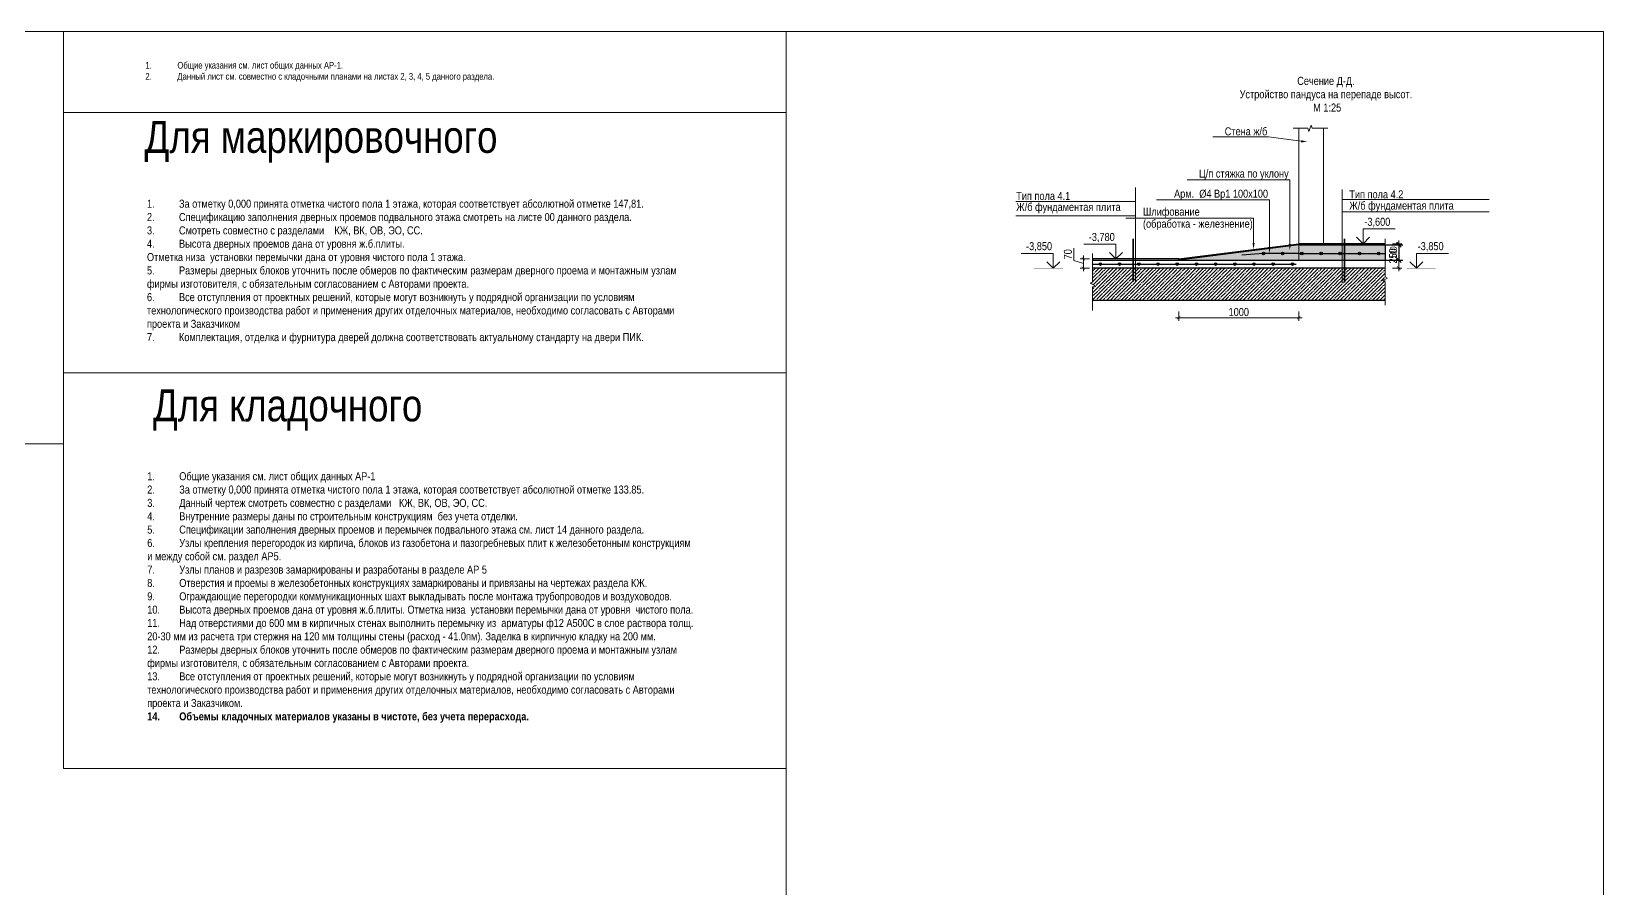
# Model space of a CAD drawing. Header units: millimetres. Extents: x -328335 to 1212475, y -208171 to 164144.
# Drawn here: x -20952 to 28159, y -178880 to -152107 of the extents above; entities that cross this region are included whole.
import ezdxf
from ezdxf import colors
from ezdxf.entities.mleader import LeaderData, LeaderLine
from ezdxf.math import Vec2, Vec3

# ---------------------------------------------------------------- set-up
doc = ezdxf.new("R2010")
doc.units = ezdxf.units.MM
doc.header["$LTSCALE"] = 0.5
doc.layers.get('Defpoints').update_dxf_attribs({"color": 140})
for name, color, linetype, lineweight in [('A-DETL-1', 7, 'Continuous', 30), ('АИ_Текст', 7, 'Continuous', 13), ('АР_Отметка', 7, 'Continuous', 5), ('АР_Тонкая', 254, 'Continuous', 5), ('Оформление_Отметки', 250, 'Continuous', 0), ('РД_узлы', 8, 'Continuous', 13)]:
    doc.layers.add(name, color=color, linetype=linetype, lineweight=lineweight)
doc.layers.add('АР_Делит', color=120, linetype='Continuous', lineweight=0, plot=False)
doc.layers.add('РД_Размеры КП', color=8, linetype='Continuous')
doc.styles.add('PDF Arial', font='arial.ttf')
doc.styles.add('style1', font='ARIALN.TTF')
doc.dimstyles.new('1-100', dxfattribs={"dimscale": 100, "dimtxt": 2, "dimasz": 1.5, "dimexe": 1.25, "dimexo": 0.625, "dimtad": 1, "dimdec": 0, "dimtxsty": 'style1', "dimblk": 'OBLIQUE', "dimcen": 2.5, "dimadec": 0, "dimazin": 1, "dimtfac": 1, "dimtdec": 0, "dimtix": 1, "dimtmove": 0, "dimatfit": 2, "dimfxl": 1, "dimarcsym": 0})
doc.dimstyles.new('Dim100_ареал', dxfattribs={"dimscale": 100, "dimtxt": 2.5, "dimasz": 1, "dimexe": 1, "dimexo": 1, "dimgap": 0.5, "dimtad": 1, "dimzin": 12, "dimdsep": 46, "dimtxsty": 'style1', "dimblk": 'ARCHTICK', "dimcen": 1, "dimdle": 1, "dimaunit": 1, "dimadec": 0, "dimazin": 3, "dimtfac": 1, "dimtmove": 1, "dimatfit": 3, "dimldrblk": 'OPEN30', "dimfxl": 2, "dimfxlon": 1, "dimtolj": 1, "dimtzin": 0, "dimlwd": 5, "dimlwe": 5, "dimarcsym": 0})

# ---------------------------------------------------------------- blocks, each defined once
blk = doc.blocks.new('_Oblique')
at = {"color": 0, "linetype": 'ByBlock', "lineweight": -2}
blk.add_line((-0.5, -0.5), (0.5, 0.5), dxfattribs=at)
blk = doc.blocks.new('*D108')
at = {"layer": 'Defpoints', "color": 0, "transparency": 16777216}
for p in [(19089, -158774), (19089, -159249), (21761, -159249)]:
    blk.add_point(p, dxfattribs=at)
at = {"layer": 'РД_Размеры КП', "color": 0, "lineweight": -2, "transparency": 16777216}
for p, q in [((19152, -158774), (21886, -158774)), ((21761, -158774), (21761, -159249)), ((19152, -159249), (21886, -159249))]:
    blk.add_line(p, q, dxfattribs=at)
at = {"layer": 'РД_Размеры КП', "color": 0, "lineweight": -2, "transparency": 16777216, "xscale": 150, "yscale": 150, "zscale": 150}
for p, rotation in [((21761, -158774), 90), ((21761, -159249), 270)]:
    blk.add_blockref('_Oblique', p, dxfattribs=dict(at, rotation=rotation))
at = {"layer": 'РД_Размеры КП', "color": 0, "transparency": 16777216, "insert": (21596, -159012), "char_height": 200, "attachment_point": 5, "rotation": 90, "style": 'style1'}
blk.add_mtext('180', dxfattribs=at)
blk = doc.blocks.new('_ArchTick')
at = {"color": 0, "linetype": 'ByBlock', "const_width": 0.15}
blk.add_lwpolyline([(-0.5, -0.5), (0.5, 0.5)], dxfattribs=at)
blk = doc.blocks.new('*D109')
at = {"layer": 'Defpoints', "color": 0, "transparency": 16777216}
for p in [(18639, -158774), (14889, -159230), (18639, -161052)]:
    blk.add_point(p, dxfattribs=at)
at = {"layer": 'РД_узлы', "color": 0, "lineweight": 5, "transparency": 16777216}
for p, q in [((14789, -161052), (18739, -161052)), ((14889, -160852), (14889, -161152)), ((18639, -160852), (18639, -161152))]:
    blk.add_line(p, q, dxfattribs=at)
at = {"layer": 'РД_узлы', "color": 0, "lineweight": 5, "transparency": 16777216, "xscale": 100, "yscale": 100, "zscale": 100, "rotation": 180}
blk.add_blockref('_ArchTick', (14889, -161052), dxfattribs=at)
at = {"layer": 'РД_узлы', "color": 0, "lineweight": 5, "transparency": 16777216, "xscale": 100, "yscale": 100, "zscale": 100}
blk.add_blockref('_ArchTick', (18639, -161052), dxfattribs=at)
at = {"layer": 'РД_узлы', "color": 0, "transparency": 16777216, "insert": (16764, -160874), "char_height": 250, "attachment_point": 5, "style": 'style1'}
blk.add_mtext('\\A1;1000', dxfattribs=at)
blk = doc.blocks.new('_Open30')
at = {"color": 0, "linetype": 'ByBlock', "lineweight": -2}
for p, q in [((-1, 0.27), (0, 0)), ((0, 0), (-1, -0.27)), ((0, 0), (-1, 0))]:
    blk.add_line(p, q, dxfattribs=at)
blk = doc.blocks.new('Otmetka_ur_2.5')
at = {"ltscale": 0.2, "const_width": 7.5}
blk.add_lwpolyline([(40817, -127192), (40367, -127192)], dxfattribs=at)
at = {"ltscale": 0.2}
for points in [[(40517, -127192), (40417, -127092)], [(40517, -127192), (40517, -126962), (41017, -126962)], [(40517, -127192), (40617, -127092)]]:
    blk.add_lwpolyline(points, dxfattribs=at)
at = {"ltscale": 0.2, "style": 'style1'}
blk.add_attdef('OTMETKA', (40537, -126912), '', height=125, dxfattribs=at)
blk = doc.blocks.new('*D350')
at = {"layer": 'Defpoints', "color": 0, "transparency": 16777216}
for p in [(21333, -158738), (21761, -158738), (21333, -159499)]:
    blk.add_point(p, dxfattribs=at)
at = {"layer": 'РД_узлы', "color": 0, "lineweight": 5, "transparency": 16777216}
for p, q in [((21561, -158738), (21861, -158738)), ((21761, -159599), (21761, -158638)), ((21561, -159499), (21861, -159499))]:
    blk.add_line(p, q, dxfattribs=at)
at = {"layer": 'РД_узлы', "color": 0, "lineweight": 5, "transparency": 16777216, "xscale": 100, "yscale": 100, "zscale": 100}
for p, rotation in [((21761, -158738), 90), ((21761, -159499), 270)]:
    blk.add_blockref('_ArchTick', p, dxfattribs=dict(at, rotation=rotation))
at = {"layer": 'РД_узлы', "color": 0, "transparency": 16777216, "insert": (21583, -159119), "char_height": 250, "attachment_point": 5, "rotation": 90, "style": 'style1'}
blk.add_mtext('\\A1;250', dxfattribs=at)
blk = doc.blocks.new('*D351')
at = {"layer": 'Defpoints', "color": 0, "transparency": 16777216}
for p in [(11909, -159211), (12196, -159211), (12196, -159499)]:
    blk.add_point(p, dxfattribs=at)
at = {"layer": 'РД_узлы', "color": 0, "lineweight": 5, "transparency": 16777216}
for p, q in [((11606, -159265), (11606, -158873)), ((11909, -159599), (11909, -159111)), ((11909, -159355), (11606, -159265)), ((12096, -159211), (11809, -159211)), ((12096, -159499), (11809, -159499))]:
    blk.add_line(p, q, dxfattribs=at)
at = {"layer": 'РД_узлы', "color": 0, "lineweight": 5, "transparency": 16777216, "xscale": 100, "yscale": 100, "zscale": 100}
for p, rotation in [((11909, -159211), 90), ((11909, -159499), 270)]:
    blk.add_blockref('_ArchTick', p, dxfattribs=dict(at, rotation=rotation))
at = {"layer": 'РД_узлы', "color": 0, "transparency": 16777216, "insert": (11428, -159069), "char_height": 250, "attachment_point": 5, "rotation": 90, "style": 'style1'}
blk.add_mtext('\\A1;70', dxfattribs=at)

msp = doc.modelspace()

# ---------------------------------------------------------------- hatches: boundary and pattern name
at = {"layer": 'РД_узлы'}
h = msp.add_hatch(dxfattribs=at)
h.set_pattern_fill('AR-CONC', color=256)
h.set_pattern_definition([(50, (184443.28, 504797.02), (182.18467, -15.939086), [19.05, -209.55]), (355, (184443.28, 504797.02), (-35.24342, 191.056845), [15.24, -167.640584]), (100.451445, (184458.46, 504795.69), (146.941247, 175.11775), [16.19001, -178.090245]), (46.1842, (184443.28, 504847.82), (271.07904, -42.04233), [28.575, -314.325]), (96.635558, (184465.87, 504844.31), (237.40413, 247.42612), [24.28502, -267.13561]), (351.18415, (184443.28, 504847.82), (237.40413, 247.42612), [22.85997, -251.45973]), (21, (184468.68, 504835.12), (151.61439, -102.265198), [19.05, -209.55]), (326, (184468.68, 504835.12), (61.80203, 184.187966), [15.24, -167.64]), (71.451445, (184481.31, 504826.6), (213.41642, 81.92277), [16.19001, -178.08994]), (37.5, (184443.275, 504797.02), (3.088603, 84.555039), [0, -165.608, 0, -170.18, 0, -168.275]), (7.5, (184443.275, 504797.02), (66.819663, 100.180575), [0, -97.028, 0, -161.798, 0, -64.135]), (327.5, (184386.63, 504797.02), (135.590595, -5.728744), [0, -63.5, 0, -198.12, 0, -262.89]), (317.5, (184361.23, 504797.02), (148.129181, 25.426491), [0, -82.55, 0, -131.572, 0, -186.69])])
h.paths.add_polyline_path([(18639.431, -158774.387), (14889.431, -159249.387), (18639.431, -159249.387)])
h.paths.add_polyline_path([(18639.431, -158774.387), (21333.232, -158774.387), (21333.232, -159249.387), (18639.431, -159249.387)])
h = msp.add_hatch(dxfattribs=at)
h.set_pattern_fill('ANSI35', color=256, scale=25)
h.set_pattern_definition([(45, (184443.28, 504547.02), (-112.2532, 112.2532), []), (45, (184555.53, 504547.02), (-112.2532, 112.2532), [198.4375, -39.6875, 0, -39.6875])])
h.paths.add_polyline_path([(21333.232, -159801.089), (21258.232, -159763.589), (21408.232, -159688.589), (21333.232, -159651.089), (21333.232, -159499.387), (18639.431, -159499.387), (14889.431, -159499.387), (12195.63, -159499.387), (12195.63, -159935.897), (12120.63, -159973.397), (12270.63, -160048.397), (12195.63, -160085.897), (12195.63, -160499.387), (21333.232, -160499.387)])

# ---------------------------------------------------------------- linework, layer by layer
at = {"layer": 'A-DETL-1'}
for p, q in [((18639.431, -158774.387), (14889.431, -159249.387)), ((18626.931, -159043.636), (21345.732, -159043.636)), ((18639.431, -158774.387), (21333.232, -158774.387)), ((18639.431, -158774.387), (21333.232, -158774.387)), ((21333.232, -158774.387), (21333.232, -159249.387)), ((12195.63, -159249.387), (14889.431, -159249.387)), ((12195.63, -159249.387), (14889.431, -159249.387)), ((12195.63, -159374.387), (18560.416, -159374.387)), ((21333.232, -159499.387), (12195.63, -159499.387)), ((14889.431, -159249.387), (14889.431, -159249.387)), ((14889.431, -159249.387), (18639.431, -159249.387)), ((18639.431, -159249.387), (21333.232, -159249.387)), ((12195.63, -160499.387), (21333.232, -160499.387)), ((18639.431, -160499.387), (21333.232, -160499.387))]:
    msp.add_line(p, q, dxfattribs=at)
for points in [[(14889.431, -159211.487), (18639.431, -158737.637)], [(18639.431, -159043.636), (17534.326, -159043.636), (16863.879, -159095.791)]]:
    msp.add_lwpolyline(points, dxfattribs=at)
for points in [[(18639.431, -158774.387), (21333.232, -158774.387), (21333.232, -158737.637), (18639.431, -158737.637)], [(12195.63, -159249.387), (14889.431, -159249.387), (14889.431, -159211.487), (12195.63, -159211.487)]]:
    msp.add_lwpolyline(points, close=True, dxfattribs=at)
for centre in [(17534.326, -159043.636), (18134.326, -159043.636), (18734.326, -159043.636), (19334.326, -159043.636), (19934.326, -159043.636), (20534.326, -159043.636), (21134.326, -159043.636), (12440.526, -159374.387), (13040.526, -159374.387), (13640.526, -159374.387), (14240.526, -159374.387), (14840.526, -159374.387), (15440.526, -159374.387), (16040.526, -159374.387), (16640.526, -159374.387), (17240.526, -159374.387), (17840.526, -159374.387), (18440.526, -159374.387)]:
    msp.add_circle(centre, 40, dxfattribs=at)
at = {"layer": 'АР_Делит'}
for points in [[(-34200.17, -152107.469), (-19952.093, -152107.469), (-19952.093, -164985.86), (-34200.17, -164985.86)], [(-19952.093, -152107.469), (2629.03, -152107.469), (2629.03, -154634.839), (-19952.093, -154634.839)], [(2629.03, -152107.469), (28159.247, -152107.469), (28159.247, -205994.742), (2629.03, -205994.742)], [(-19952.093, -154634.839), (2629.03, -154634.839), (2629.03, -162773.357), (-19952.093, -162773.357)], [(-19952.093, -162773.357), (2629.03, -162773.357), (2629.03, -175126.517), (-19952.093, -175126.517)]]:
    msp.add_lwpolyline(points, close=True, dxfattribs=at)
at = {"layer": 'АР_Тонкая'}
for points in [[(21333.232, -158589.84), (21333.232, -159773.999), (21408.232, -159811.499), (21258.232, -159886.499), (21333.232, -159923.999), (21333.232, -160661.499)], [(12195.63, -160823.397), (12195.63, -160085.897), (12270.63, -160048.397), (12120.63, -159973.397), (12195.63, -159935.897), (12195.63, -159040.909)]]:
    msp.add_lwpolyline(points, dxfattribs=at)
at = {"layer": 'РД_узлы', "lineweight": 15}
for p, q in [((18639.431, -155131.019), (18639.431, -159249.386)), ((19409.285, -158737.637), (19409.285, -155131.019))]:
    msp.add_line(p, q, dxfattribs=at)
at = {"layer": 'РД_узлы'}
msp.add_line((18639.431, -158737.637), (19119.431, -158737.637), dxfattribs=at)
msp.add_lwpolyline([(18457.994, -155131.019), (18922.721, -155131.019), (18949.901, -155232.606), (19023.528, -155032.914), (19057.714, -155131.019), (19549.686, -155131.019)], dxfattribs=at)
at = {"layer": 'РД_узлы', "ltscale": 0.5}
for points in [[(13532.958, -159920.601), (13532.958, -156979.986)], [(19995.904, -159955.172), (19995.904, -157043.015)], [(9799.761, -157423.988), (13532.958, -157423.988)], [(24582.398, -157361.165), (19995.904, -157361.165)], [(9799.761, -157869.741), (13532.958, -157869.741)], [(24582.398, -157747.013), (19995.904, -157747.013)]]:
    msp.add_lwpolyline(points, dxfattribs=at)
at = {"layer": 'РД_узлы', "ltscale": 0.5, "const_width": 60}
for points in [[(13463.513, -158577.762), (13463.513, -159921.667)], [(20065.349, -158577.762), (20065.349, -159955.415)]]:
    msp.add_lwpolyline(points, dxfattribs=at)
at = {"layer": 'РД_узлы'}
msp.add_lwpolyline([(15900.915, -158926.186, 0, 100, 0), (16210.51, -158887.066, 0, 0, 0), (16799.505, -158812.64, 0, 0, 0)], format="xyseb", dxfattribs=at)

# ---------------------------------------------------------------- block references
at = {"layer": 'АР_Отметка'}
ref = msp.add_blockref('Otmetka_ur_2.5', (-60389.321, 95646.512), dxfattribs=dict(at, xscale=2, yscale=2, zscale=2))
ref.add_attrib('OTMETKA', '-3,600', (20685.627, -158177.637), dxfattribs={"layer": 'Оформление_Отметки', "color": 7, "ltscale": 0.2, "height": 250, "style": 'style1'})
ref = msp.add_blockref('Otmetka_ur_2.5', (93961.745, 95172.662), dxfattribs=dict(at, xscale=-2, yscale=2, zscale=2))
ref.add_attrib('OTMETKA', '-3,780', (12077.623, -158651.487), dxfattribs={"layer": 'Оформление_Отметки', "color": 7, "ltscale": 0.2, "height": 250, "style": 'style1'})
ref = msp.add_blockref('Otmetka_ur_2.5', (92003.639, 94884.762), dxfattribs=dict(at, xscale=-2, yscale=2, zscale=2))
ref.add_attrib('OTMETKA', '-3,850', (10119.517, -158939.387), dxfattribs={"layer": 'Оформление_Отметки', "color": 7, "ltscale": 0.2, "height": 250, "style": 'style1'})
ref = msp.add_blockref('Otmetka_ur_2.5', (-58723.259, 94884.762), dxfattribs=dict(at, xscale=2, yscale=2, zscale=2))
ref.add_attrib('OTMETKA', '-3,850', (22351.689, -158939.387), dxfattribs={"layer": 'Оформление_Отметки', "color": 7, "ltscale": 0.2, "height": 250, "style": 'style1'})

# ---------------------------------------------------------------- texts
at = {"layer": 'АИ_Текст', "char_height": 250, "attachment_point": 1, "style": 'style1'}
for s, insert, width in [('\\pxsm1,ql;\\P{\\H0.83333x;1.^IОбщие указания см. лист общих данных АР-1.\\P2.^IДанный лист см. совместно с кладочными планами на листах 2, 3, 4, 5 данного раздела.}', (-17392.397, -152642.486), 18126.22078), ('\\P\\pxsm1,ql;1.^IЗа отметку 0,000 принята отметка чистого пола 1 этажа, которая соответствует абсолютной отметке {\\C1;147,81.\\P}2.^IСпецификацию заполнения дверных проемов подвального этажа смотреть на листе {\\C1;00} данного раздела.\\P3.^IСмотреть совместно с разделами    КЖ, ВК, ОВ, ЭО, СС.\\P4.^IВысота дверных проемов дана {\\C32;\\c1466601;от уровня ж.б.плиты}. \\PОтметка низа  установки перемычки дана от уровня чистого пола 1 этажа.\\P5.^IРазмеры дверных блоков уточнить после обмеров по фактическим размерам дверного проема и монтажным узлам фирмы изготовителя, с обязательным согласованием с Авторами проекта.\\P6.^IВсе отступления от проектных решений, которые могут возникнуть у подрядной организации по условиям технологического производства работ и применения других отделочных материалов, необходимо согласовать с Авторами проекта и Заказчиком \\P7.^IКомплектация, отделка и фурнитура дверей должна соответствовать актуальному стандарту на двери ПИК.', (-17342.989, -156946.614), 17450.59238), ('\\pxsm1,ql;1.^IОбщие указания см. лист общих данных АР-1\\P2.^IЗа отметку 0,000 принята отметка чистого пола 1 этажа, которая соответствует абсолютной отметке 133.85.\\P3.^IДанный чертеж смотреть совместно с разделами   КЖ, ВК, ОВ, ЭО, СС.\\P4.^IВнутренние размеры даны по строительным конструкциям  без учета отделки.\\P5.^IСпецификации заполнения дверных проемов и перемычек подвального этажа см. лист {\\C1;14 }данного раздела. \\P6.^IУзлы крепления перегородок из кирпича, блоков из газобетона и пазогребневых плит к железобетонным конструкциям \\Pи между собой см. раздел АР5.\\P7.^IУзлы планов и разрезов замаркированы и разработаны в разделе АР 5\\P8.^IОтверстия и проемы в железобетонных конструкциях замаркированы и привязаны на чертежах раздела КЖ.\\P9.^IОграждающие перегородки коммуникационных шахт выкладывать после монтажа трубопроводов и воздуховодов.{\\C22;\\c3092432;\\P}10.^IВысота дверных проемов дана от уровня ж.б.плиты. Отметка низа  установки перемычки дана от уровня  чистого пола.\\P11.^IНад отверстиями до 600 мм в кирпичных стенах выполнить перемычку из  арматуры ф12 А500С в слое раствора толщ. 20-30 мм из расчета три стержня на 120 мм толщины стены (расход - 41.0пм). Заделка в кирпичную кладку на 200 мм.\\P12.^IРазмеры дверных блоков уточнить после обмеров по фактическим размерам дверного проема и монтажным узлам фирмы изготовителя, с обязательным согласованием с Авторами проекта.\\P13.^IВсе отступления от проектных решений, которые могут возникнуть у подрядной организации по условиям технологического производства работ и применения других отделочных материалов, необходимо согласовать с Авторами проекта и Заказчиком.\\P{\\fArial Narrow|b1|i0|c204|p34;\\C256;14.^IОбъемы кладочных материалов указаны в чистоте, без учета перерасхода.}', (-17334.751, -165875.558), 17442.35426)]:
    msp.add_mtext(s, dxfattribs=dict(at, insert=insert, width=width))
at = {"layer": 'АР_Делит', "lineweight": 60, "char_height": 1000, "attachment_point": 7, "style": 'style1'}
for s, insert in [('Для маркировочного', (-17419.15, -156201.672)), ('Для кладочного', (-17155.909, -164576.736))]:
    msp.add_mtext_dynamic_manual_height_columns(s, width=14666.93665, gutter_width=2500, heights=[0], dxfattribs=dict(at, insert=insert))
at = {"layer": 'РД_узлы', "insert": (16789.772, -154613.758), "char_height": 250, "attachment_point": 7, "style": 'PDF Arial'}
msp.add_mtext('\\pxqc;{\\fArial Narrow|b0|i0|c204|p34;Сечение Д-Д. \\PУстройство пандуса на перепаде высот.\\P М 1:25}', dxfattribs=at)
at = {"layer": 'РД_узлы', "char_height": 250, "attachment_point": 7, "style": 'style1'}
for s, width, insert in [('\\A1;Тип пола 4.1     ', 3721.26783, (9811.691, -157373.988)), ('Тип пола 4.2                       ', 3380.90566, (20216.148, -157325.092)), ('Ж/б фундаментая плита                         ', 7450, (9811.691, -157791.442)), ('Ж/б фундаментая плита                          ', 7450, (20216.148, -157747.013))]:
    msp.add_mtext_dynamic_manual_height_columns(s, width=width, gutter_width=1250, heights=[0], dxfattribs=dict(at, insert=insert))

# ---------------------------------------------------------------- dimensions: what is measured, and where the dimension line sits
at = {"layer": 'РД_Размеры КП'}
dim = msp.add_linear_dim(base=(21760.676, -159249.387), p1=(19089.418, -158774.387), p2=(19089.418, -159249.387), angle=90, text='180', dimstyle='1-100', override={"dimtmove": 1}, dxfattribs=at)
dim.commit()
dim.dimension.update_dxf_attribs({"geometry": '*D108', "text_midpoint": (21596.061, -159011.887)})
at = {"layer": 'РД_узлы'}
for base, p1, p2, text, picture, middle in [((11908.677, -159211.487), (12195.63, -159499.387), (12195.63, -159211.487), '70', '*D351', (11428.39, -159214.644)), ((21760.903, -158737.637), (21333.232, -159499.387), (21333.232, -158737.637), '250', '*D350', (21583.26, -159118.512))]:
    dim = msp.add_linear_dim(base=base, p1=p1, p2=p2, angle=90, text=text, dimstyle='Dim100_ареал', dxfattribs=at)
    dim.commit()
    dim.dimension.update_dxf_attribs({"geometry": picture, "text_midpoint": middle})
dim = msp.add_linear_dim(base=(18639.431, -161051.551), p1=(14889.431, -159230.437), p2=(18639.431, -158774.387), text='1000', dimstyle='Dim100_ареал', dxfattribs=at)
dim.commit()
dim.dimension.update_dxf_attribs({"geometry": '*D109', "text_midpoint": (16764.431, -160873.908)})

# ---------------------------------------------------------------- leaders
ml = msp.add_multileader_mtext('Standard', dxfattribs=at)
ml.set_content('\\A1;Стена ж/б', color=256, style='style1')
ml.set_leader_properties(color=256, linetype='ByLayer', lineweight=9)
ml.build(insert=Vec2(0, 0))
ml.multileader.update_dxf_attribs({"text_left_attachment_type": 6, "text_right_attachment_type": 6, "dogleg_length": 52.831, "arrow_head_size": 200})
ctx = ml.context
ctx.base_point, ctx.char_height, ctx.arrow_head_size, ctx.landing_gap_size, ctx.plane_origin = Vec3(16317.643, -155402.841), 250, 200, 7, Vec3(18716.401, -152333.396)
ctx.left_attachment, ctx.right_attachment = 6, 6
notes = []
notes.append((ctx, [(1, (1, 1, 0), (17689.897, -155402.841), (-1, 0), 52.831, [(0, [(18913.498, -155561.57)], 0, [])])]))
ctx.mtext.insert, ctx.mtext.width, ctx.mtext.defined_height, ctx.mtext.line_spacing_factor, ctx.mtext.flow_direction = Vec3(16324.643, -155102.841), 3892.1329, 274.209, 0.3, 5
ml = msp.add_multileader_mtext('Standard', dxfattribs=at)
ml.set_content('\\pxsm1;Ц/п стяжка по уклону', color=256, style='style1')
ml.set_leader_properties(color=256, linetype='ByLayer', lineweight=9)
ml.build(insert=Vec2(0, 0))
ml.multileader.update_dxf_attribs({"text_left_attachment_type": 6, "text_right_attachment_type": 6, "dogleg_length": 52.831, "arrow_head_size": 200})
ctx = ml.context
ctx.base_point, ctx.char_height, ctx.arrow_head_size, ctx.landing_gap_size, ctx.plane_origin = Vec3(15514.138, -156745.584), 250, 200, 7, Vec3(18873.519, -155592.744)
ctx.left_attachment, ctx.right_attachment = 6, 6
notes.append((ctx, [(1, (1, 1, 0), (18357.913, -156745.584), (-1, 0), 52.831, [(0, [(18357.913, -158944.011)], 0, [])])]))
ctx.mtext.insert, ctx.mtext.width, ctx.mtext.defined_height, ctx.mtext.line_spacing_factor, ctx.mtext.flow_direction = Vec3(15521.138, -156422.084), 3118.29321, 274.209, 0.3, 5
ml = msp.add_multileader_mtext('Standard', dxfattribs=at)
ml.set_content('\\pxsm1;Арм.  %%C4 Вр1 100х100', color=256, style='style1')
ml.set_leader_properties(color=256, linetype='ByLayer', lineweight=9)
ml.build(insert=Vec2(0, 0))
ml.multileader.update_dxf_attribs({"text_left_attachment_type": 6, "text_right_attachment_type": 6, "dogleg_length": 52.831, "arrow_head_size": 200})
ctx = ml.context
ctx.base_point, ctx.char_height, ctx.arrow_head_size, ctx.landing_gap_size, ctx.plane_origin = Vec3(14735.616, -157370.09), 250, 200, 7, Vec3(19664.379, -154929.882)
ctx.left_attachment, ctx.right_attachment = 6, 6
notes.append((ctx, [(1, (1, 1, 0), (17724.344, -157370.09), (-1, 0), 52.831, [(0, [(17724.344, -159043.636)], 0, [])])]))
ctx.mtext.insert, ctx.mtext.width, ctx.mtext.defined_height, ctx.mtext.line_spacing_factor, ctx.mtext.flow_direction = Vec3(14742.616, -157050.684), 3892.1329, 274.209, 0.3, 5
ml = msp.add_multileader_mtext('Standard', dxfattribs=at)
ml.set_content('\\A1;Шлифование \\P\\P\\P(обработка - железнение)     ', color=256, style='style1')
ml.set_leader_properties(color=256, linetype='ByLayer', lineweight=9)
ml.build(insert=Vec2(0, 0))
ml.multileader.update_dxf_attribs({"text_left_attachment_type": 6, "text_right_attachment_type": 6, "dogleg_length": 52.831, "arrow_head_size": 200})
ctx = ml.context
ctx.base_point, ctx.char_height, ctx.arrow_head_size, ctx.landing_gap_size, ctx.plane_origin = Vec3(13764.142, -157936.297), 250, 200, 7, Vec3(17028.317, -155688.138)
ctx.left_attachment, ctx.right_attachment = 6, 6
notes.append((ctx, [(1, (1, 1, 0), (17225.414, -157936.297), (-1, 0), 52.831, [(0, [(17225.414, -158916.312)], 0, [])])]))
ctx.mtext.insert, ctx.mtext.width, ctx.mtext.defined_height, ctx.mtext.line_spacing_factor, ctx.mtext.flow_direction = Vec3(13771.142, -157612.797), 3892.1329, 274.209, 0.3, 5
for ctx, leaders in notes:
    for number, flags, end, landing, length, lines in leaders:
        leader = LeaderData()
        leader.index, (leader.has_last_leader_line, leader.has_dogleg_vector, leader.attachment_direction) = number, flags
        leader.last_leader_point, leader.dogleg_vector, leader.dogleg_length = Vec3(end), Vec3(landing), length
        for number, points, colour, breaks in lines:
            line = LeaderLine()
            line.index, line.vertices, line.color, line.breaks = number, Vec3.list(points), colors.encode_raw_color(colour), breaks
            leader.lines.append(line)
        ctx.leaders.append(leader)

doc.saveas('drawing.dxf')
